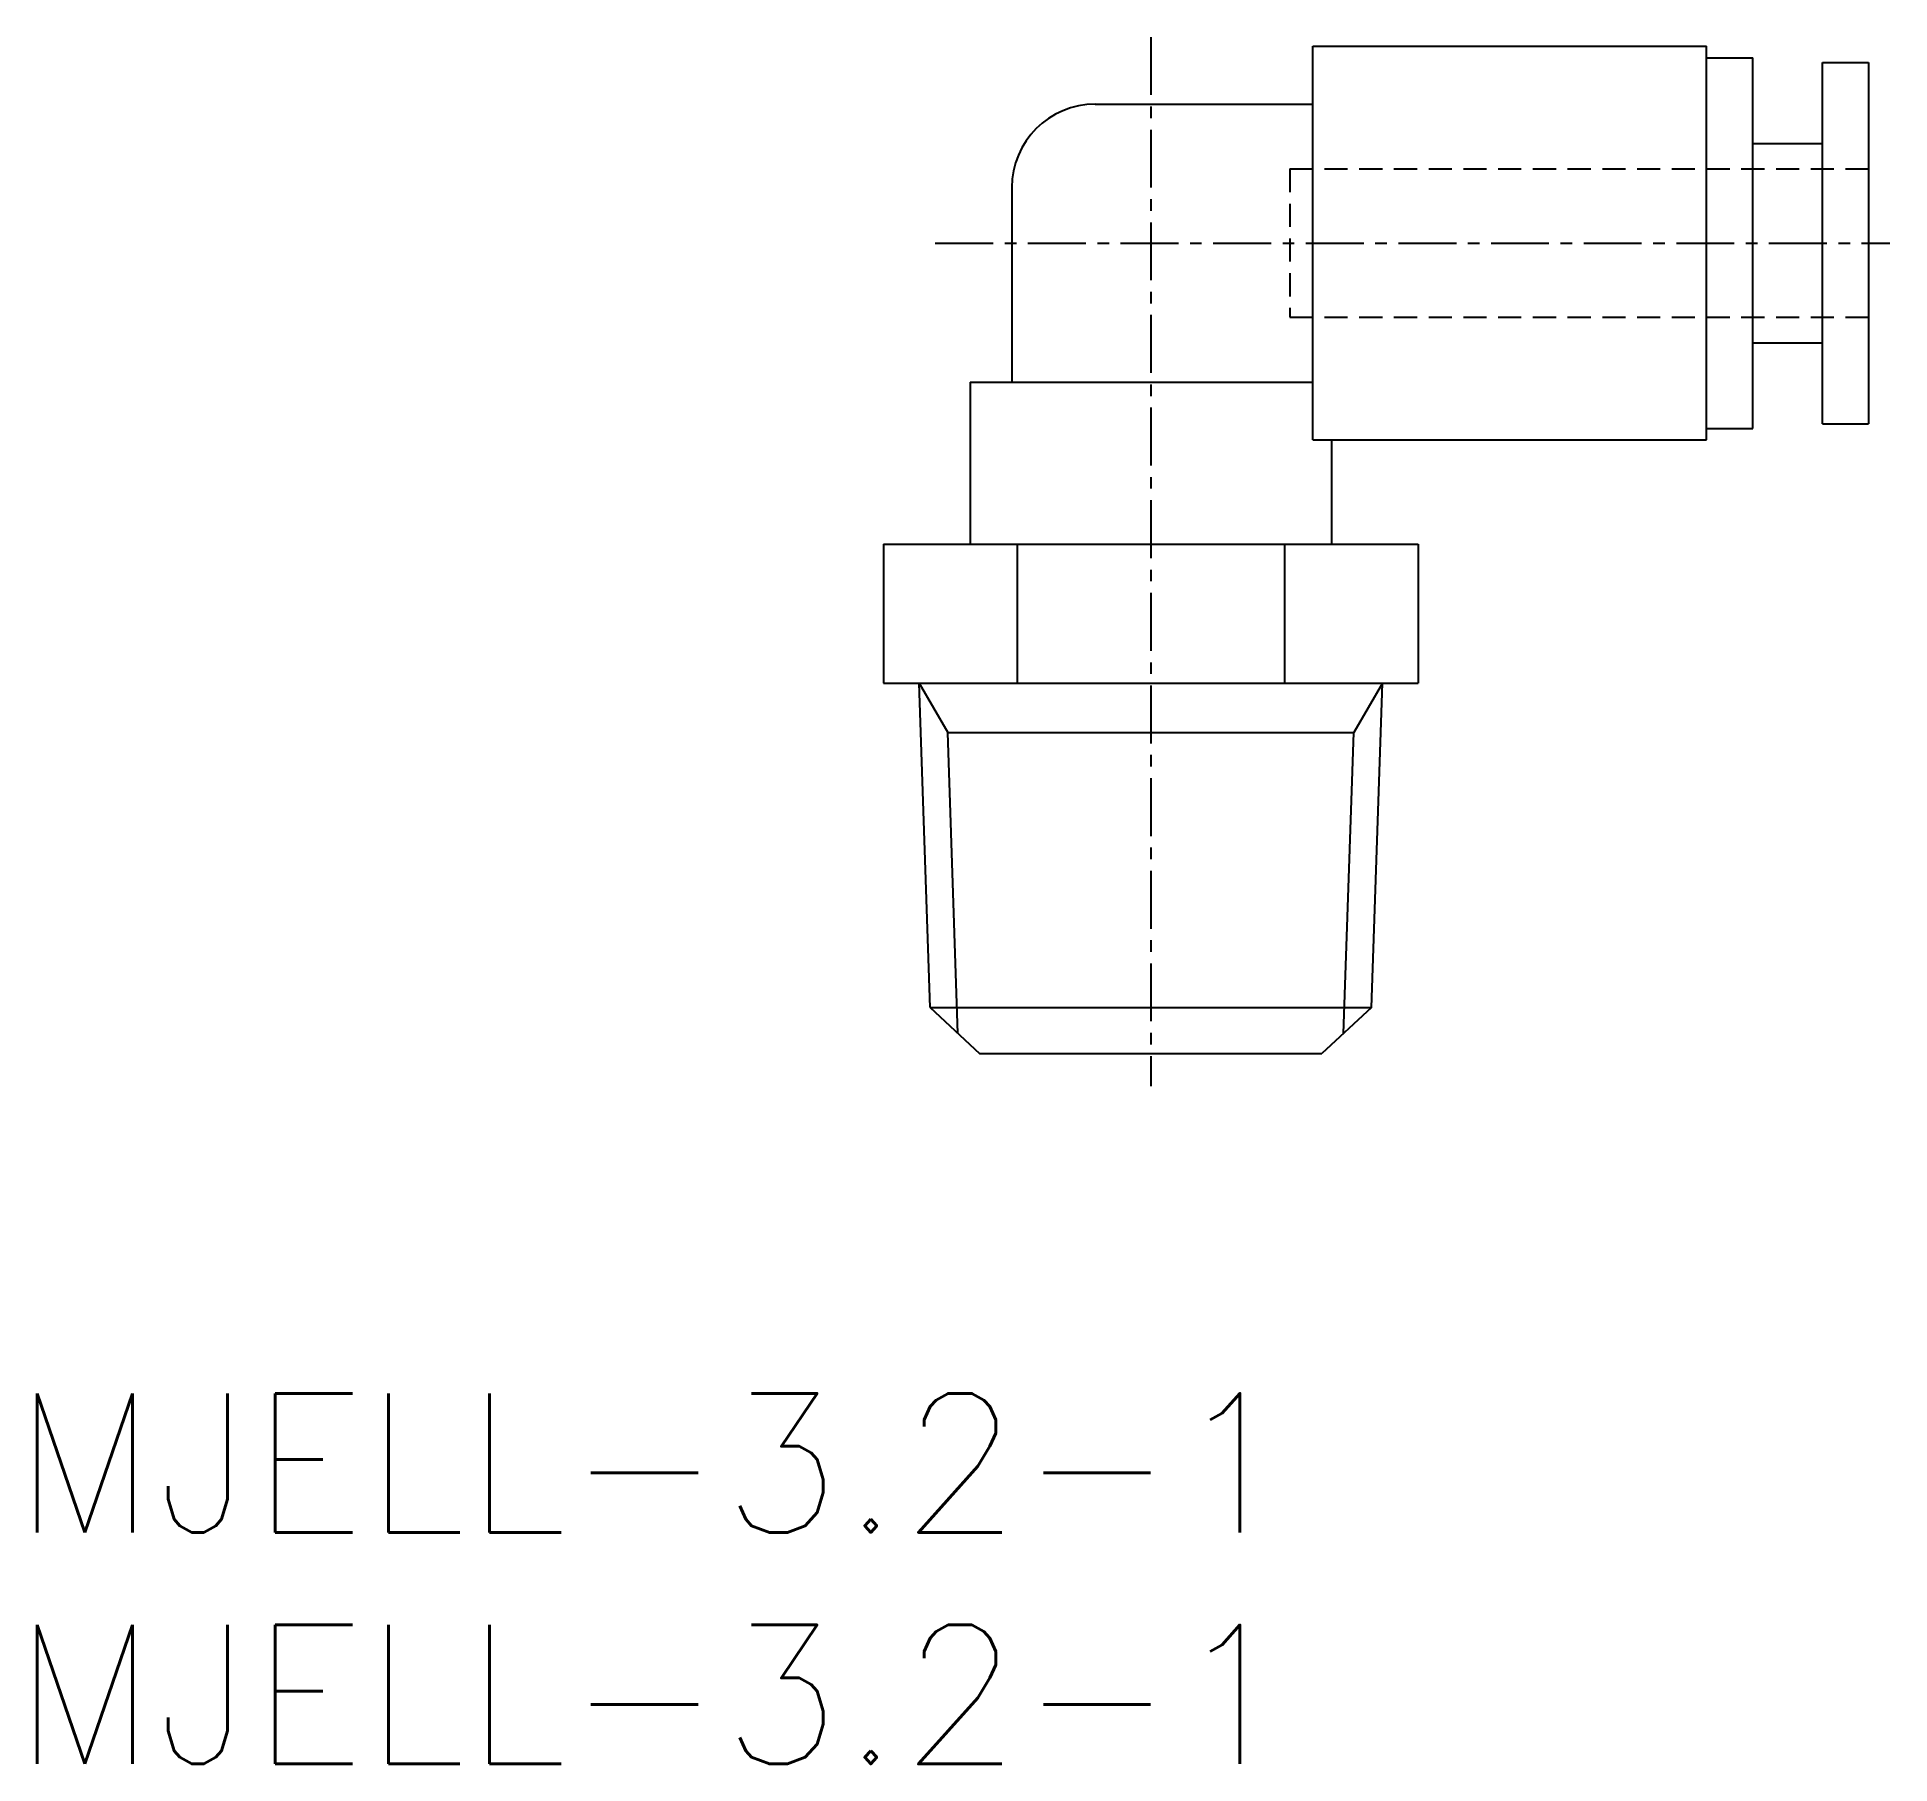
# Model space of a CAD drawing. Extents: x 0.5 to 40.5, y 0 to 37.3.
import ezdxf

# ---------------------------------------------------------------- set-up
doc = ezdxf.new("R2010")
doc.units = 0
doc.linetypes.add('CENTER', pattern=[2, 1.25, -0.25, 0.25, -0.25])
doc.linetypes.add('DASHED', pattern=[0.75, 0.5, -0.25])
doc.layers.get('0').update_dxf_attribs({"linetype": 'CONTINUOUS'})
doc.layers.add('CENTER', color=1, linetype='CENTER')
doc.styles.get("Standard").update_dxf_attribs({"font": 'txt.shx'})

# ---------------------------------------------------------------- blocks, each defined once
blk = doc.blocks.new('*U4')
at = {"color": 7, "linetype": 'CONTINUOUS'}
blk.add_text('MJELL-3.2-1', height=3, dxfattribs=at).set_placement((0, 5))
blk = doc.blocks.new('*U5')
at = {"color": 7, "linetype": 'CONTINUOUS'}
blk.add_text('MJELL-3.2-1', height=3, dxfattribs=at).set_placement((0, 0))

msp = doc.modelspace()

# ---------------------------------------------------------------- linework, layer by layer
at = {"color": 7, "linetype": 'CONTINUOUS'}
for p, q in [((28.061, 28.585), (28.061, 37.085)), ((28.061, 37.085), (36.561, 37.085)), ((36.561, 28.585), (36.561, 37.085)), ((36.561, 36.835), (37.561, 36.835)), ((37.561, 28.835), (37.561, 36.835)), ((39.061, 36.735), (40.061, 36.735)), ((39.061, 28.935), (39.061, 36.735)), ((40.061, 36.735), (40.061, 28.935)), ((23.361, 35.835), (28.061, 35.835)), ((37.561, 34.985), (39.061, 34.985)), ((21.561, 34.035), (21.561, 29.835)), ((37.561, 30.685), (39.061, 30.685)), ((20.661, 29.835), (28.061, 29.835)), ((20.661, 29.835), (20.661, 26.335)), ((36.561, 28.835), (37.561, 28.835)), ((39.061, 28.935), (40.061, 28.935)), ((28.061, 28.585), (36.561, 28.585)), ((28.461, 28.595), (28.461, 26.335)), ((18.787, 26.335), (18.787, 23.335)), ((18.787, 26.335), (30.334, 26.335)), ((21.674, 26.335), (21.674, 23.335)), ((27.447, 26.335), (27.447, 23.335)), ((30.334, 26.335), (30.334, 23.335)), ((18.787, 23.335), (30.334, 23.335)), ((19.797, 16.334), (19.561, 23.335)), ((29.324, 16.334), (29.561, 23.335)), ((20.178, 22.266), (28.944, 22.266)), ((19.797, 16.334), (20.866, 15.335)), ((19.797, 16.334), (29.324, 16.334)), ((29.324, 16.334), (28.255, 15.335)), ((20.866, 15.335), (28.255, 15.335))]:
    msp.add_line(p, q, dxfattribs=at)
at = {"color": 3, "linetype": 'DASHED'}
for p, q in [((27.561, 34.435), (40.061, 34.435)), ((27.561, 34.435), (27.561, 31.235)), ((27.561, 31.235), (40.061, 31.235))]:
    msp.add_line(p, q, dxfattribs=at)
at = {"color": 3, "linetype": 'CONTINUOUS'}
for p, q in [((19.561, 23.335), (20.178, 22.266)), ((29.561, 23.335), (28.944, 22.266)), ((20.397, 15.773), (20.178, 22.266)), ((28.724, 15.773), (28.944, 22.266))]:
    msp.add_line(p, q, dxfattribs=at)
at = {"color": 7, "linetype": 'CONTINUOUS'}
msp.add_arc((23.361, 34.035), 1.8, 90, 180, dxfattribs=at)
at = {"layer": 'CENTER', "color": 1, "linetype": 'CENTER'}
for p, q in [((24.561, 37.283), (24.561, 14.63)), ((19.909, 32.835), (40.521, 32.835))]:
    msp.add_line(p, q, dxfattribs=at)

# ---------------------------------------------------------------- block references
at = {"color": 7, "linetype": 'CONTINUOUS'}
for name in ['*U4', '*U5']:
    msp.add_blockref(name, (0, 0), dxfattribs=at)

doc.saveas('drawing.dxf')
